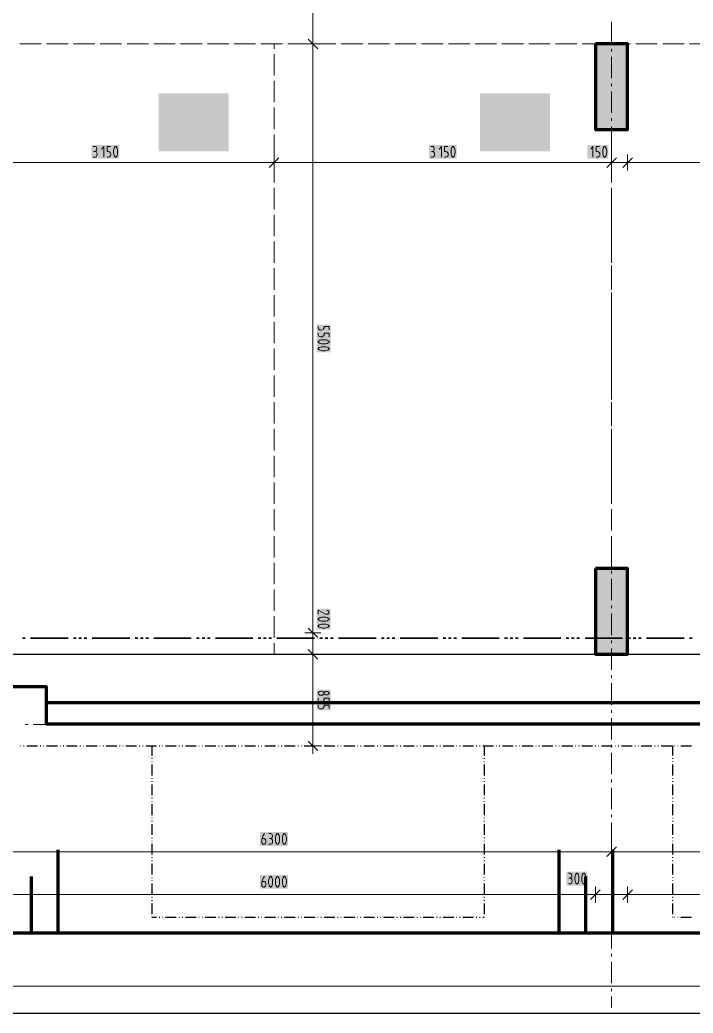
# Model space of a CAD drawing. Header units: millimetres. Extents: x 0 to 594, y 0 to 420.
# Drawn here: x 239.6 to 290.6, y 125.7 to 201 of the extents above; entities that cross this region are included whole.
import ezdxf

# ---------------------------------------------------------------- set-up
doc = ezdxf.new("R2010")
doc.units = ezdxf.units.MM
doc.header["$LTSCALE"] = 8
doc.layers.add('PDF_Cislovani stani', color=7, linetype='Continuous', true_color=0xffffff)
for name, color, linetype in [('PDF_CTU', 7, 'Continuous'), ('PDF_Dokresleni nad rovinou rezu', 7, 'Continuous'), ('PDF_Dopravni znaceni', 7, 'Continuous'), ('PDF_Koty delkove', 7, 'Continuous'), ('PDF_Obecne 0.25', 7, 'Continuous'), ('PDF_Obrubniky', 7, 'Continuous'), ('PDF_Osy hlavni', 7, 'Continuous'), ('PDF_Pozarni useky', 3, 'Continuous'), ('PDF_Rampy', 7, 'Continuous'), ('PDF_Steny vnitrni', 7, 'Continuous')]:
    doc.layers.add(name, color=color, linetype=linetype)

msp = doc.modelspace()

# ---------------------------------------------------------------- linework, layer by layer
at = {"layer": 'PDF_Cislovani stani', "lineweight": 18, "transparency": 33554559}
for points in [[(250.114, 195.458), (250.114, 191.063), (255.423, 195.458), (255.423, 191.063)], [(274.493, 195.458), (274.493, 191.063), (279.802, 195.458), (279.802, 191.063)]]:
    msp.add_solid(points, dxfattribs=at)
at = {"layer": 'PDF_CTU', "lineweight": 100}
for points in [[(135.357, 150.466), (241.574, 150.466), (241.574, 147.622), (313.574, 147.622), (313.574, 152.091)], [(241.574, 149.247), (311.949, 149.247), (311.949, 152.091)], [(242.486, 131.775), (242.486, 138.06)], [(280.492, 131.775), (280.492, 138.06)], [(284.555, 131.775), (284.555, 138.06)], [(240.454, 131.775), (240.454, 136.029)], [(282.523, 131.775), (282.523, 136.029)], [(166.659, 131.775), (311.683, 131.775)]]:
    msp.add_lwpolyline(points, dxfattribs=at)
at = {"layer": 'PDF_Dokresleni nad rovinou rezu', "lineweight": 25}
for points in [[(239.622, 145.956), (239.663, 145.956)], [(239.866, 145.956), (239.907, 145.956)], [(240.11, 145.956), (240.923, 145.956)], [(241.126, 145.956), (241.166, 145.956)], [(241.369, 145.956), (241.41, 145.956)], [(241.613, 145.956), (242.426, 145.956)], [(242.629, 145.956), (242.67, 145.956)], [(242.873, 145.956), (242.913, 145.956)], [(243.117, 145.956), (243.929, 145.956)], [(244.132, 145.956), (244.173, 145.956)], [(244.376, 145.956), (244.417, 145.956)], [(244.62, 145.956), (245.433, 145.956)], [(245.636, 145.956), (245.676, 145.956)], [(245.88, 145.956), (245.92, 145.956)], [(246.123, 145.956), (246.936, 145.956)], [(247.139, 145.956), (247.18, 145.956)], [(247.383, 145.956), (247.424, 145.956)], [(247.627, 145.956), (248.439, 145.956)], [(248.643, 145.956), (248.683, 145.956)], [(248.886, 145.956), (248.927, 145.956)], [(249.13, 145.956), (249.943, 145.956)], [(249.598, 145.956), (249.598, 145.216)], [(250.146, 145.956), (250.187, 145.956)], [(250.39, 145.956), (250.43, 145.956)], [(250.634, 145.956), (251.446, 145.956)], [(251.649, 145.956), (251.69, 145.956)], [(251.893, 145.956), (251.934, 145.956)], [(252.137, 145.956), (252.95, 145.956)], [(253.153, 145.956), (253.193, 145.956)], [(253.397, 145.956), (253.437, 145.956)], [(253.64, 145.956), (254.453, 145.956)], [(254.656, 145.956), (254.697, 145.956)], [(254.9, 145.956), (254.941, 145.956)], [(255.144, 145.956), (255.956, 145.956)], [(256.159, 145.956), (256.2, 145.956)], [(256.403, 145.956), (256.444, 145.956)], [(256.647, 145.956), (257.46, 145.956)], [(257.663, 145.956), (257.703, 145.956)], [(257.907, 145.956), (257.947, 145.956)], [(258.15, 145.956), (258.963, 145.956)], [(259.166, 145.956), (259.207, 145.956)], [(259.41, 145.956), (259.451, 145.956)], [(259.654, 145.956), (260.466, 145.956)], [(260.67, 145.956), (260.71, 145.956)], [(260.913, 145.956), (260.954, 145.956)], [(261.157, 145.956), (261.97, 145.956)], [(262.173, 145.956), (262.214, 145.956)], [(262.417, 145.956), (262.457, 145.956)], [(262.661, 145.956), (263.473, 145.956)], [(263.676, 145.956), (263.717, 145.956)], [(263.92, 145.956), (263.961, 145.956)], [(264.164, 145.956), (264.977, 145.956)], [(265.18, 145.956), (265.22, 145.956)], [(265.424, 145.956), (265.464, 145.956)], [(265.667, 145.956), (266.48, 145.956)], [(266.683, 145.956), (266.724, 145.956)], [(266.927, 145.956), (266.968, 145.956)], [(267.171, 145.956), (267.983, 145.956)], [(268.187, 145.956), (268.227, 145.956)], [(268.43, 145.956), (268.471, 145.956)], [(268.674, 145.956), (269.487, 145.956)], [(269.69, 145.956), (269.731, 145.956)], [(269.934, 145.956), (269.974, 145.956)], [(270.177, 145.956), (270.99, 145.956)], [(271.193, 145.956), (271.234, 145.956)], [(271.437, 145.956), (271.478, 145.956)], [(271.681, 145.956), (272.494, 145.956)], [(272.697, 145.956), (272.737, 145.956)], [(272.94, 145.956), (272.981, 145.956)], [(273.184, 145.956), (273.997, 145.956)], [(274.2, 145.956), (274.241, 145.956)], [(274.444, 145.956), (274.484, 145.956)], [(274.688, 145.956), (275.5, 145.956)], [(274.79, 145.956), (274.79, 145.216)], [(275.703, 145.956), (275.744, 145.956)], [(275.947, 145.956), (275.988, 145.956)], [(276.191, 145.956), (277.004, 145.956)], [(277.207, 145.956), (277.247, 145.956)], [(277.451, 145.956), (277.491, 145.956)], [(277.694, 145.956), (278.507, 145.956)], [(278.71, 145.956), (278.751, 145.956)], [(278.954, 145.956), (278.995, 145.956)], [(279.198, 145.956), (280.01, 145.956)], [(280.214, 145.956), (280.254, 145.956)], [(280.457, 145.956), (280.498, 145.956)], [(280.701, 145.956), (281.514, 145.956)], [(281.717, 145.956), (281.758, 145.956)], [(281.961, 145.956), (282.001, 145.956)], [(282.205, 145.956), (283.017, 145.956)], [(283.22, 145.956), (283.261, 145.956)], [(283.464, 145.956), (283.505, 145.956)], [(283.708, 145.956), (284.521, 145.956)], [(284.724, 145.956), (284.764, 145.956)], [(284.968, 145.956), (285.008, 145.956)], [(285.211, 145.956), (286.024, 145.956)], [(286.227, 145.956), (286.268, 145.956)], [(286.471, 145.956), (286.512, 145.956)], [(286.715, 145.956), (287.527, 145.956)], [(287.73, 145.956), (287.771, 145.956)], [(287.974, 145.956), (288.015, 145.956)], [(288.218, 145.956), (289.031, 145.956)], [(289.092, 145.956), (289.092, 145.216)], [(289.234, 145.956), (289.274, 145.956)], [(289.478, 145.956), (289.518, 145.956)], [(289.721, 145.956), (290.534, 145.956)], [(249.598, 145.013), (249.598, 144.972)], [(249.598, 144.769), (249.598, 144.729)], [(274.79, 145.013), (274.79, 144.972)], [(274.79, 144.769), (274.79, 144.729)], [(289.092, 145.013), (289.092, 144.972)], [(289.092, 144.769), (289.092, 144.729)], [(249.598, 144.526), (249.598, 143.713)], [(274.79, 144.526), (274.79, 143.713)], [(289.092, 144.526), (289.092, 143.713)], [(249.598, 143.51), (249.598, 143.469)], [(249.598, 143.266), (249.598, 143.225)], [(274.79, 143.51), (274.79, 143.469)], [(274.79, 143.266), (274.79, 143.225)], [(289.092, 143.51), (289.092, 143.469)], [(289.092, 143.266), (289.092, 143.225)], [(249.598, 143.022), (249.598, 142.21)], [(274.79, 143.022), (274.79, 142.21)], [(289.092, 143.022), (289.092, 142.21)], [(249.598, 142.006), (249.598, 141.966)], [(249.598, 141.763), (249.598, 141.722)], [(274.79, 142.006), (274.79, 141.966)], [(274.79, 141.763), (274.79, 141.722)], [(289.092, 142.006), (289.092, 141.966)], [(289.092, 141.763), (289.092, 141.722)], [(249.598, 141.519), (249.598, 140.706)], [(274.79, 141.519), (274.79, 140.706)], [(289.092, 141.519), (289.092, 140.706)], [(249.598, 140.503), (249.598, 140.462)], [(249.598, 140.259), (249.598, 140.219)], [(274.79, 140.503), (274.79, 140.462)], [(274.79, 140.259), (274.79, 140.219)], [(289.092, 140.503), (289.092, 140.462)], [(289.092, 140.259), (289.092, 140.219)], [(249.598, 140.015), (249.598, 139.203)], [(274.79, 140.015), (274.79, 139.203)], [(289.092, 140.015), (289.092, 139.203)], [(249.598, 139), (249.598, 138.959)], [(249.598, 138.756), (249.598, 138.715)], [(274.79, 139), (274.79, 138.959)], [(274.79, 138.756), (274.79, 138.715)], [(289.092, 139), (289.092, 138.959)], [(289.092, 138.756), (289.092, 138.715)], [(249.598, 138.512), (249.598, 137.699)], [(274.79, 138.512), (274.79, 137.699)], [(289.092, 138.512), (289.092, 137.699)], [(249.598, 137.496), (249.598, 137.456)], [(249.598, 137.252), (249.598, 137.212)], [(274.79, 137.496), (274.79, 137.456)], [(274.79, 137.252), (274.79, 137.212)], [(289.092, 137.496), (289.092, 137.456)], [(289.092, 137.252), (289.092, 137.212)], [(249.598, 137.009), (249.598, 136.196)], [(274.79, 137.009), (274.79, 136.196)], [(289.092, 137.009), (289.092, 136.196)], [(249.598, 135.993), (249.598, 135.952)], [(249.598, 135.749), (249.598, 135.708)], [(274.79, 135.993), (274.79, 135.952)], [(274.79, 135.749), (274.79, 135.708)], [(289.092, 135.993), (289.092, 135.952)], [(289.092, 135.749), (289.092, 135.708)], [(249.598, 135.505), (249.598, 134.693)], [(274.79, 135.505), (274.79, 134.693)], [(289.092, 135.505), (289.092, 134.693)], [(249.598, 134.489), (249.598, 134.449)], [(249.598, 134.246), (249.598, 134.205)], [(274.79, 134.489), (274.79, 134.449)], [(274.79, 134.246), (274.79, 134.205)], [(289.092, 134.489), (289.092, 134.449)], [(289.092, 134.246), (289.092, 134.205)], [(249.598, 134.002), (249.598, 133.189)], [(274.79, 134.002), (274.79, 133.189)], [(289.092, 134.002), (289.092, 133.189)], [(249.598, 132.986), (249.598, 132.953), (249.943, 132.953)], [(250.146, 132.953), (250.187, 132.953)], [(250.39, 132.953), (250.43, 132.953)], [(250.634, 132.953), (251.446, 132.953)], [(251.649, 132.953), (251.69, 132.953)], [(251.893, 132.953), (251.934, 132.953)], [(252.137, 132.953), (252.95, 132.953)], [(253.153, 132.953), (253.193, 132.953)], [(253.397, 132.953), (253.437, 132.953)], [(253.64, 132.953), (254.453, 132.953)], [(254.656, 132.953), (254.697, 132.953)], [(254.9, 132.953), (254.941, 132.953)], [(255.144, 132.953), (255.956, 132.953)], [(256.159, 132.953), (256.2, 132.953)], [(256.403, 132.953), (256.444, 132.953)], [(256.647, 132.953), (257.46, 132.953)], [(257.663, 132.953), (257.703, 132.953)], [(257.907, 132.953), (257.947, 132.953)], [(258.15, 132.953), (258.963, 132.953)], [(259.166, 132.953), (259.207, 132.953)], [(259.41, 132.953), (259.451, 132.953)], [(259.654, 132.953), (260.466, 132.953)], [(260.67, 132.953), (260.71, 132.953)], [(260.913, 132.953), (260.954, 132.953)], [(261.157, 132.953), (261.97, 132.953)], [(262.173, 132.953), (262.214, 132.953)], [(262.417, 132.953), (262.457, 132.953)], [(262.661, 132.953), (263.473, 132.953)], [(263.676, 132.953), (263.717, 132.953)], [(263.92, 132.953), (263.961, 132.953)], [(264.164, 132.953), (264.977, 132.953)], [(265.18, 132.953), (265.22, 132.953)], [(265.424, 132.953), (265.464, 132.953)], [(265.667, 132.953), (266.48, 132.953)], [(266.683, 132.953), (266.724, 132.953)], [(266.927, 132.953), (266.968, 132.953)], [(267.171, 132.953), (267.983, 132.953)], [(268.187, 132.953), (268.227, 132.953)], [(268.43, 132.953), (268.471, 132.953)], [(268.674, 132.953), (269.487, 132.953)], [(269.69, 132.953), (269.731, 132.953)], [(269.934, 132.953), (269.974, 132.953)], [(270.177, 132.953), (270.99, 132.953)], [(271.193, 132.953), (271.234, 132.953)], [(271.437, 132.953), (271.478, 132.953)], [(271.681, 132.953), (272.494, 132.953)], [(272.697, 132.953), (272.737, 132.953)], [(272.94, 132.953), (272.981, 132.953)], [(273.184, 132.953), (273.997, 132.953)], [(274.2, 132.953), (274.241, 132.953)], [(274.444, 132.953), (274.484, 132.953)], [(274.688, 132.953), (274.79, 132.953), (274.79, 132.986)], [(289.092, 132.986), (289.092, 132.953)], [(289.234, 132.953), (289.274, 132.953)], [(289.478, 132.953), (289.518, 132.953)], [(289.721, 132.953), (290.534, 132.953)]]:
    msp.add_lwpolyline(points, dxfattribs=at)
at = {"layer": 'PDF_Dokresleni nad rovinou rezu', "lineweight": 25, "transparency": 33554559}
for points in [[(249.598, 146.006), (249.649, 145.956), (249.547, 145.956), (249.598, 145.905)], [(274.79, 146.006), (274.84, 145.956), (274.739, 145.956), (274.79, 145.905)], [(289.092, 146.006), (289.143, 145.956), (289.041, 145.956), (289.092, 145.905)], [(249.598, 133.004), (249.649, 132.953), (249.547, 132.953), (249.598, 132.903)], [(249.547, 132.953), (249.598, 133.004), (249.598, 132.903), (249.649, 132.953)], [(274.739, 132.953), (274.79, 133.004), (274.79, 132.903), (274.84, 132.953)], [(274.79, 133.004), (274.84, 132.953), (274.739, 132.953), (274.79, 132.903)], [(289.092, 133.004), (289.143, 132.953), (289.041, 132.953), (289.092, 132.903)], [(289.041, 132.953), (289.092, 133.004), (289.092, 132.903), (289.143, 132.953)]]:
    msp.add_solid(points, dxfattribs=at)
at = {"layer": 'PDF_Dopravni znaceni', "lineweight": 18}
for points in [[(239.582, 199.224), (241.207, 199.224)], [(241.613, 199.224), (243.239, 199.224)], [(243.645, 199.224), (245.27, 199.224)], [(245.676, 199.224), (247.302, 199.224)], [(247.708, 199.224), (249.333, 199.224)], [(249.74, 199.224), (251.365, 199.224)], [(251.771, 199.224), (253.397, 199.224)], [(253.803, 199.224), (255.428, 199.224)], [(255.834, 199.224), (257.46, 199.224)], [(257.866, 199.224), (259.491, 199.224)], [(258.862, 199.224), (258.862, 198.85)], [(259.898, 199.224), (261.523, 199.224)], [(261.929, 199.224), (263.554, 199.224)], [(263.961, 199.224), (265.586, 199.224)], [(265.992, 199.224), (267.618, 199.224)], [(268.024, 199.224), (269.649, 199.224)], [(270.056, 199.224), (271.681, 199.224)], [(272.087, 199.224), (273.712, 199.224)], [(274.119, 199.224), (275.744, 199.224)], [(276.15, 199.224), (277.776, 199.224)], [(278.182, 199.224), (279.807, 199.224)], [(280.214, 199.224), (281.839, 199.224)], [(282.245, 199.224), (283.87, 199.224)], [(284.277, 199.224), (285.902, 199.224)], [(286.308, 199.224), (287.934, 199.224)], [(288.34, 199.224), (289.965, 199.224)], [(290.372, 199.224), (291.997, 199.224)], [(258.862, 198.444), (258.862, 196.819)], [(258.862, 196.412), (258.862, 194.787)], [(258.862, 194.381), (258.862, 192.756)], [(258.862, 192.349), (258.862, 190.724)], [(284.46, 192.349), (284.46, 190.724)], [(258.862, 190.318), (258.862, 188.692)], [(284.46, 190.318), (284.46, 188.692)], [(258.862, 188.286), (258.862, 186.661)], [(284.46, 188.286), (284.46, 186.661)], [(258.862, 186.255), (258.862, 184.629)], [(284.46, 186.255), (284.46, 184.629)], [(258.862, 184.223), (258.862, 182.598)], [(284.46, 184.223), (284.46, 182.598)], [(258.862, 182.191), (258.862, 180.566)], [(284.46, 182.191), (284.46, 180.566)], [(258.862, 180.16), (258.862, 178.534)], [(284.46, 180.16), (284.46, 178.534)], [(258.862, 178.128), (258.862, 176.503)], [(284.46, 178.128), (284.46, 176.503)], [(258.862, 176.097), (258.862, 174.471)], [(284.46, 176.097), (284.46, 174.471)], [(258.862, 174.065), (258.862, 172.44)], [(284.46, 174.065), (284.46, 172.44)], [(258.862, 172.033), (258.862, 170.408)], [(284.46, 172.033), (284.46, 170.408)], [(258.862, 170.002), (258.862, 168.376)], [(284.46, 170.002), (284.46, 168.376)], [(258.862, 167.97), (258.862, 166.345)], [(284.46, 167.97), (284.46, 166.345)], [(258.862, 165.939), (258.862, 164.313)], [(284.46, 165.939), (284.46, 164.313)], [(258.862, 163.907), (258.862, 162.282)], [(284.46, 163.907), (284.46, 162.282)], [(258.862, 161.875), (258.862, 160.25)], [(284.46, 161.875), (284.46, 160.25)], [(258.862, 159.844), (258.862, 158.218)], [(284.46, 159.844), (284.46, 159.405)], [(258.862, 157.812), (258.862, 156.187)], [(258.862, 155.781), (258.862, 154.155)], [(258.862, 153.749), (258.862, 152.904)]]:
    msp.add_lwpolyline(points, dxfattribs=at)
at = {"layer": 'PDF_Dopravni znaceni', "lineweight": 18, "transparency": 33554559}
for points in [[(258.862, 199.261), (258.898, 199.224), (258.825, 199.224), (258.862, 199.188)], [(284.46, 192.76), (284.497, 192.723), (284.423, 192.723), (284.46, 192.686)], [(284.46, 159.441), (284.497, 159.405), (284.423, 159.405), (284.46, 159.368)], [(258.862, 152.94), (258.898, 152.904), (258.825, 152.904), (258.862, 152.867)]]:
    msp.add_solid(points, dxfattribs=at)
at = {"layer": 'PDF_Koty delkove', "lineweight": 18}
for points in [[(261.812, 145.956), (261.812, 152.904), (261.812, 154.529), (261.812, 199.208), (261.812, 247.965), (261.812, 293.084), (261.812, 294.709), (261.812, 298.643), (261.812, 299.284), (261.812, 301.413), (261.812, 302.023)], [(261.202, 199.208), (261.812, 199.208), (262.421, 199.208)], [(261.446, 199.573), (262.178, 198.842)], [(245.153, 191.434), (245.283, 191.434), (245.327, 191.421), (245.37, 191.393), (245.392, 191.352), (245.413, 191.272), (245.413, 191.217), (245.392, 191.136), (245.348, 191.082), (245.283, 191.055), (245.197, 191.055)], [(245.955, 190.621), (245.955, 191.434), (245.782, 191.217)], [(246.453, 191.434), (246.193, 191.434), (246.193, 191.055), (246.302, 191.055), (246.377, 191.027), (246.421, 190.987), (246.464, 190.919), (246.475, 190.866), (246.475, 190.811), (246.464, 190.757), (246.442, 190.703), (246.41, 190.662), (246.367, 190.635), (246.302, 190.621), (246.193, 190.621)], [(246.995, 190.947), (246.995, 191.109), (246.984, 191.19), (246.962, 191.285), (246.93, 191.366), (246.887, 191.421), (246.865, 191.434), (246.822, 191.434), (246.8, 191.421), (246.757, 191.366), (246.724, 191.285), (246.702, 191.19), (246.691, 191.109), (246.691, 190.947), (246.702, 190.866), (246.724, 190.77), (246.757, 190.689), (246.8, 190.635), (246.822, 190.621), (246.865, 190.621), (246.887, 190.635), (246.93, 190.689), (246.962, 190.77), (246.984, 190.866), (246.995, 190.947)], [(270.751, 191.434), (270.881, 191.434), (270.925, 191.421), (270.968, 191.393), (270.99, 191.352), (271.011, 191.272), (271.011, 191.217), (270.99, 191.136), (270.946, 191.082), (270.881, 191.055), (270.795, 191.055)], [(271.553, 190.621), (271.553, 191.434), (271.38, 191.217)], [(272.051, 191.434), (271.791, 191.434), (271.791, 191.055), (271.9, 191.055), (271.975, 191.027), (272.019, 190.987), (272.062, 190.919), (272.073, 190.866), (272.073, 190.811), (272.062, 190.757), (272.04, 190.703), (272.008, 190.662), (271.965, 190.635), (271.9, 190.621), (271.791, 190.621)], [(283.054, 190.621), (283.054, 191.434), (282.881, 191.217)], [(283.553, 191.434), (283.293, 191.434), (283.293, 191.055), (283.401, 191.055), (283.477, 191.027), (283.52, 190.987), (283.563, 190.919), (283.574, 190.866), (283.574, 190.811), (283.563, 190.757), (283.542, 190.703), (283.509, 190.662), (283.466, 190.635), (283.401, 190.621), (283.293, 190.621)], [(284.094, 190.947), (284.094, 191.109), (284.083, 191.19), (284.062, 191.285), (284.029, 191.366), (283.987, 191.421), (283.964, 191.434), (283.922, 191.434), (283.899, 191.421), (283.857, 191.366), (283.824, 191.285)], [(245.153, 190.621), (245.305, 190.621), (245.358, 190.649), (245.402, 190.689), (245.424, 190.757), (245.435, 190.811), (245.435, 190.866), (245.424, 190.933), (245.402, 190.987), (245.358, 191.027), (245.283, 191.055)], [(258.862, 189.605), (258.862, 190.215), (258.862, 190.824)], [(270.751, 190.621), (270.903, 190.621), (270.957, 190.649), (271, 190.689), (271.022, 190.757), (271.033, 190.811), (271.033, 190.866), (271.022, 190.933), (271, 190.987), (270.957, 191.027), (270.881, 191.055)], [(283.824, 191.285), (283.802, 191.19), (283.791, 191.109), (283.791, 190.947), (283.802, 190.866), (283.824, 190.77), (283.857, 190.689), (283.899, 190.635), (283.922, 190.621), (283.964, 190.621), (283.987, 190.635), (284.029, 190.689), (284.062, 190.77), (284.083, 190.866), (284.094, 190.947)], [(284.46, 189.605), (284.46, 190.215), (284.46, 190.824)], [(285.679, 189.605), (285.679, 190.215), (285.679, 190.824)], [(89.02, 190.215), (109.336, 190.215), (130.871, 190.215), (156.469, 190.215), (181.052, 190.215), (183.083, 190.215), (207.666, 190.215), (233.264, 190.215), (258.862, 190.215), (284.46, 190.215), (285.679, 190.215), (305.182, 190.215), (314.934, 190.215), (334.437, 190.215), (336.863, 190.215), (338.895, 190.215), (385.633, 190.215)], [(258.496, 189.849), (259.228, 190.58)], [(284.094, 189.849), (284.826, 190.58)], [(285.313, 189.849), (286.045, 190.58)], [(263.031, 177.518), (263.031, 177.778), (262.652, 177.778), (262.652, 177.669), (262.624, 177.594), (262.584, 177.55), (262.516, 177.508), (262.463, 177.496), (262.408, 177.496), (262.354, 177.508), (262.3, 177.529), (262.26, 177.561), (262.232, 177.604), (262.218, 177.669), (262.218, 177.778)], [(263.031, 176.998), (263.031, 177.258), (262.652, 177.258), (262.652, 177.149), (262.624, 177.074), (262.584, 177.03), (262.516, 176.987), (262.463, 176.976), (262.408, 176.976), (262.354, 176.987), (262.3, 177.009), (262.26, 177.041), (262.232, 177.084), (262.218, 177.149), (262.218, 177.258)], [(262.544, 176.456), (262.707, 176.456), (262.787, 176.467), (262.882, 176.489), (262.963, 176.521), (263.018, 176.564), (263.031, 176.586), (263.031, 176.629), (263.018, 176.651), (262.963, 176.694), (262.882, 176.727), (262.787, 176.749), (262.707, 176.76), (262.544, 176.76), (262.463, 176.749), (262.368, 176.727), (262.286, 176.694), (262.232, 176.651), (262.218, 176.629), (262.218, 176.586), (262.232, 176.564), (262.286, 176.521), (262.368, 176.489), (262.463, 176.467), (262.544, 176.456)], [(262.218, 155.935), (262.218, 156.238), (262.76, 155.956), (262.815, 155.935), (262.896, 155.935), (262.95, 155.956), (262.99, 155.989), (263.018, 156.021), (263.031, 156.065), (263.031, 156.108), (263.018, 156.151), (262.99, 156.184), (262.95, 156.216)], [(262.95, 156.216), (262.869, 156.238)], [(261.202, 154.529), (261.812, 154.529), (262.421, 154.529)], [(261.446, 154.895), (262.178, 154.163)], [(261.446, 153.269), (262.178, 152.538)], [(261.202, 152.904), (261.812, 152.904), (262.421, 152.904)], [(262.463, 149.798), (262.53, 149.809), (262.598, 149.841), (262.638, 149.884), (262.652, 149.906), (262.652, 149.993), (262.638, 150.014), (262.598, 150.058), (262.53, 150.09), (262.463, 150.101), (262.408, 150.101), (262.341, 150.09), (262.273, 150.058), (262.232, 150.014), (262.218, 149.971), (262.218, 149.928), (262.232, 149.884), (262.273, 149.841), (262.341, 149.809), (262.408, 149.798)], [(262.652, 149.993), (262.666, 150.014), (262.707, 150.047), (262.76, 150.068), (262.815, 150.079), (262.869, 150.079), (262.923, 150.068), (262.977, 150.047), (263.018, 150.003), (263.031, 149.971), (263.031, 149.928), (263.018, 149.895), (262.977, 149.852), (262.923, 149.83), (262.869, 149.819), (262.815, 149.819), (262.76, 149.83), (262.707, 149.852), (262.666, 149.884), (262.652, 149.906)], [(262.232, 149.386), (262.218, 149.451), (262.218, 149.559)], [(263.031, 149.299), (263.031, 149.559), (262.652, 149.559), (262.652, 149.451), (262.624, 149.375), (262.584, 149.332), (262.516, 149.289), (262.463, 149.278), (262.408, 149.278), (262.354, 149.289), (262.3, 149.31), (262.26, 149.343), (262.232, 149.386)], [(262.408, 149.798), (262.463, 149.798)], [(263.031, 148.779), (263.031, 149.039), (262.652, 149.039), (262.652, 148.931), (262.624, 148.855), (262.584, 148.812), (262.516, 148.769), (262.463, 148.758), (262.408, 148.758), (262.354, 148.769), (262.3, 148.79), (262.26, 148.823), (262.232, 148.866), (262.218, 148.931), (262.218, 149.039)], [(261.446, 146.321), (262.178, 145.59)], [(261.202, 145.956), (261.812, 145.956), (262.421, 145.956)], [(261.812, 145.956), (261.812, 145.346)], [(258.104, 138.482), (258.061, 138.482), (258.017, 138.496), (257.985, 138.524), (257.963, 138.551), (257.941, 138.591), (257.93, 138.646), (257.93, 138.835), (257.974, 139.024), (258.039, 139.16), (258.147, 139.295)], [(257.952, 138.916), (258.104, 138.916), (258.147, 138.903), (258.18, 138.876), (258.201, 138.848), (258.223, 138.808), (258.234, 138.754), (258.234, 138.646), (258.223, 138.591), (258.201, 138.551), (258.18, 138.524), (258.147, 138.496), (258.104, 138.482)], [(258.472, 139.295), (258.602, 139.295), (258.646, 139.282), (258.689, 139.254), (258.711, 139.214), (258.732, 139.133), (258.732, 139.079), (258.711, 138.998), (258.667, 138.943), (258.602, 138.916), (258.516, 138.916)], [(258.472, 138.482), (258.624, 138.482), (258.678, 138.51), (258.721, 138.551), (258.743, 138.618), (258.754, 138.673), (258.754, 138.727), (258.743, 138.795), (258.721, 138.848), (258.678, 138.889), (258.602, 138.916)], [(259.274, 138.808), (259.274, 138.971), (259.263, 139.051), (259.241, 139.146), (259.209, 139.228), (259.166, 139.282), (259.144, 139.295), (259.101, 139.295), (259.079, 139.282), (259.036, 139.228), (259.003, 139.146), (258.981, 139.051), (258.97, 138.971), (258.97, 138.808), (258.981, 138.727), (259.003, 138.632), (259.036, 138.551), (259.079, 138.496), (259.101, 138.482), (259.144, 138.482), (259.166, 138.496)], [(259.166, 138.496), (259.209, 138.551), (259.241, 138.632), (259.263, 138.727), (259.274, 138.808)], [(284.094, 137.548), (284.826, 138.279)], [(284.46, 137.304), (284.46, 137.914), (284.46, 138.523)], [(75.734, 137.914), (78.7, 137.914), (130.871, 137.914), (182.068, 137.914), (233.264, 137.914), (284.46, 137.914), (334.437, 137.914), (385.633, 137.914), (451.416, 137.914)], [(258.234, 135.503), (258.234, 135.395), (258.223, 135.341), (258.201, 135.3), (258.18, 135.273), (258.147, 135.246), (258.104, 135.232), (258.061, 135.232), (258.017, 135.246), (257.985, 135.273), (257.963, 135.3), (257.941, 135.341), (257.93, 135.395), (257.93, 135.585), (257.974, 135.774), (258.039, 135.91), (258.147, 136.045)], [(257.952, 135.666), (258.104, 135.666), (258.147, 135.652), (258.18, 135.625), (258.201, 135.598), (258.223, 135.558), (258.234, 135.503)], [(259.003, 135.896), (258.981, 135.801), (258.97, 135.72), (258.97, 135.558), (258.981, 135.477), (259.003, 135.381), (259.036, 135.3), (259.079, 135.246), (259.101, 135.232), (259.144, 135.232), (259.166, 135.246), (259.209, 135.3), (259.241, 135.381), (259.263, 135.477), (259.274, 135.558)], [(259.274, 135.558), (259.274, 135.72), (259.263, 135.801), (259.241, 135.896), (259.209, 135.977), (259.166, 136.032), (259.144, 136.045), (259.101, 136.045), (259.079, 136.032), (259.036, 135.977), (259.003, 135.896)], [(281.188, 136.288), (281.318, 136.288), (281.362, 136.275), (281.405, 136.248), (281.427, 136.207), (281.448, 136.127), (281.448, 136.072), (281.427, 135.991), (281.383, 135.936), (281.318, 135.91), (281.232, 135.91)], [(281.394, 135.503), (281.437, 135.544), (281.459, 135.611), (281.47, 135.666), (281.47, 135.72), (281.459, 135.788), (281.437, 135.841), (281.394, 135.882), (281.318, 135.91)], [(282.51, 135.802), (282.51, 135.964), (282.499, 136.045), (282.477, 136.14), (282.445, 136.221), (282.402, 136.275), (282.38, 136.288), (282.337, 136.288), (282.315, 136.275), (282.272, 136.221), (282.239, 136.14), (282.217, 136.045), (282.206, 135.964), (282.206, 135.802), (282.217, 135.72), (282.239, 135.625), (282.272, 135.544), (282.315, 135.49), (282.337, 135.476)], [(282.337, 135.476), (282.38, 135.476), (282.402, 135.49), (282.445, 135.544), (282.477, 135.625), (282.499, 135.72), (282.51, 135.802)], [(281.188, 135.476), (281.34, 135.476), (281.394, 135.503)], [(282.875, 134.297), (283.607, 135.029)], [(283.241, 134.054), (283.241, 134.663), (283.241, 135.273)], [(285.313, 134.297), (286.045, 135.029)], [(285.679, 134.054), (285.679, 134.663), (285.679, 135.273)], [(75.734, 134.663), (78.7, 134.663), (129.652, 134.663), (132.09, 134.663), (181.052, 134.663), (183.083, 134.663), (232.045, 134.663), (234.483, 134.663), (283.241, 134.663), (285.679, 134.663), (334.437, 134.663), (336.875, 134.663), (385.633, 134.663), (459.136, 134.663)]]:
    msp.add_lwpolyline(points, dxfattribs=at)
for points in [[(272.593, 190.947), (272.593, 191.109), (272.582, 191.19), (272.56, 191.285), (272.528, 191.366), (272.485, 191.421), (272.463, 191.434), (272.42, 191.434), (272.398, 191.421), (272.355, 191.366), (272.322, 191.285), (272.3, 191.19), (272.289, 191.109), (272.289, 190.947), (272.3, 190.866), (272.322, 190.77), (272.355, 190.689), (272.398, 190.635), (272.42, 190.621), (272.463, 190.621), (272.485, 190.635), (272.528, 190.689), (272.56, 190.77), (272.582, 190.866)], [(262.544, 175.936), (262.707, 175.936), (262.787, 175.947), (262.882, 175.969), (262.963, 176.001), (263.018, 176.044), (263.031, 176.066), (263.031, 176.109), (263.018, 176.131), (262.963, 176.174), (262.882, 176.207), (262.787, 176.229), (262.707, 176.24), (262.544, 176.24), (262.463, 176.229), (262.368, 176.207), (262.286, 176.174), (262.232, 176.131), (262.218, 176.109), (262.218, 176.066), (262.232, 176.044), (262.286, 176.001), (262.368, 175.969), (262.463, 175.947)], [(262.544, 155.415), (262.707, 155.415), (262.787, 155.426), (262.882, 155.447), (262.963, 155.48), (263.018, 155.522), (263.031, 155.545), (263.031, 155.587), (263.018, 155.61), (262.963, 155.652), (262.882, 155.685), (262.787, 155.707), (262.707, 155.718), (262.544, 155.718), (262.463, 155.707), (262.368, 155.685), (262.286, 155.652), (262.232, 155.61), (262.218, 155.587), (262.218, 155.545), (262.232, 155.522), (262.286, 155.48), (262.368, 155.447), (262.463, 155.426)], [(262.544, 154.894), (262.707, 154.894), (262.787, 154.905), (262.882, 154.927), (262.963, 154.959), (263.018, 155.002), (263.031, 155.024), (263.031, 155.067), (263.018, 155.089), (262.963, 155.132), (262.882, 155.165), (262.787, 155.187), (262.707, 155.198), (262.544, 155.198), (262.463, 155.187), (262.368, 155.165), (262.286, 155.132), (262.232, 155.089), (262.218, 155.067), (262.218, 155.024), (262.232, 155.002), (262.286, 154.959), (262.368, 154.927), (262.463, 154.905)], [(259.794, 138.808), (259.794, 138.971), (259.783, 139.051), (259.761, 139.146), (259.729, 139.228), (259.686, 139.282), (259.664, 139.295), (259.621, 139.295), (259.599, 139.282), (259.556, 139.228), (259.523, 139.146), (259.501, 139.051), (259.49, 138.971), (259.49, 138.808), (259.501, 138.727), (259.523, 138.632), (259.556, 138.551), (259.599, 138.496), (259.621, 138.482), (259.664, 138.482), (259.686, 138.496), (259.729, 138.551), (259.761, 138.632), (259.783, 138.727)], [(258.754, 135.558), (258.754, 135.72), (258.743, 135.801), (258.721, 135.896), (258.689, 135.977), (258.646, 136.032), (258.624, 136.045), (258.581, 136.045), (258.559, 136.032), (258.516, 135.977), (258.483, 135.896), (258.461, 135.801), (258.45, 135.72), (258.45, 135.558), (258.461, 135.477), (258.483, 135.381), (258.516, 135.3), (258.559, 135.246), (258.581, 135.232), (258.624, 135.232), (258.646, 135.246), (258.689, 135.3), (258.721, 135.381), (258.743, 135.477)], [(259.794, 135.558), (259.794, 135.72), (259.783, 135.801), (259.761, 135.896), (259.729, 135.977), (259.686, 136.032), (259.664, 136.045), (259.621, 136.045), (259.599, 136.032), (259.556, 135.977), (259.523, 135.896), (259.501, 135.801), (259.49, 135.72), (259.49, 135.558), (259.501, 135.477), (259.523, 135.381), (259.556, 135.3), (259.599, 135.246), (259.621, 135.232), (259.664, 135.232), (259.686, 135.246), (259.729, 135.3), (259.761, 135.381), (259.783, 135.477)], [(281.99, 135.802), (281.99, 135.964), (281.979, 136.045), (281.957, 136.14), (281.925, 136.221), (281.882, 136.275), (281.86, 136.288), (281.817, 136.288), (281.795, 136.275), (281.752, 136.221), (281.719, 136.14), (281.697, 136.045), (281.686, 135.964), (281.686, 135.802), (281.697, 135.72), (281.719, 135.625), (281.752, 135.544), (281.795, 135.49), (281.817, 135.476), (281.86, 135.476), (281.882, 135.49), (281.925, 135.544), (281.957, 135.625), (281.979, 135.72)]]:
    msp.add_lwpolyline(points, close=True, dxfattribs=at)
at = {"layer": 'PDF_Koty delkove', "color": 7, "lineweight": 18, "true_color": 0xffffff, "transparency": 33554559}
for points in [[(245.009, 190.499), (247.116, 190.499), (245.009, 191.555), (247.116, 191.555)], [(270.607, 190.499), (272.715, 190.499), (270.607, 191.555), (272.715, 191.555)], [(282.629, 190.499), (284.216, 190.499), (282.629, 191.555), (284.216, 191.555)], [(262.096, 177.922), (262.096, 175.815), (263.153, 177.922), (263.153, 175.815)], [(262.096, 156.36), (262.096, 154.773), (263.153, 156.36), (263.153, 154.773)], [(262.096, 150.223), (262.096, 148.636), (263.153, 150.223), (263.153, 148.636)], [(257.808, 138.361), (259.916, 138.361), (257.808, 139.417), (259.916, 139.417)], [(257.808, 135.11), (259.916, 135.11), (257.808, 136.166), (259.916, 136.166)], [(281.044, 135.354), (282.631, 135.354), (281.044, 136.41), (282.631, 136.41)]]:
    msp.add_solid(points, dxfattribs=at)
at = {"layer": 'PDF_Obecne 0.25', "lineweight": 25}
msp.add_lwpolyline([(78.7, 152.904), (336.875, 152.904)], dxfattribs=at)
at = {"layer": 'PDF_Obrubniky', "lineweight": 18}
msp.add_lwpolyline([(129.652, 152.904, 0.308064), (168.172, 127.711), (311.683, 127.711, 0.404795), (336.862, 152.091)], format="xyb", dxfattribs=at)
at = {"layer": 'PDF_Osy hlavni', "lineweight": 18}
for points in [[(284.46, 200.882), (284.46, 199.257)], [(284.46, 198.85), (284.46, 198.647)], [(284.46, 198.241), (284.46, 196.616)], [(284.46, 196.209), (284.46, 196.006)], [(284.46, 195.6), (284.46, 193.975)], [(284.46, 193.568), (284.46, 193.365)], [(284.46, 192.959), (284.46, 191.334)], [(284.46, 190.927), (284.46, 190.724)], [(284.46, 190.318), (284.46, 188.692)], [(284.46, 188.286), (284.46, 188.083)], [(284.46, 187.677), (284.46, 186.051)], [(284.46, 185.645), (284.46, 185.442)], [(284.46, 185.036), (284.46, 183.41)], [(284.46, 183.004), (284.46, 182.801)], [(284.46, 182.394), (284.46, 180.769)], [(284.46, 180.363), (284.46, 180.16)], [(284.46, 179.753), (284.46, 178.128)], [(284.46, 177.722), (284.46, 177.519)], [(284.46, 177.112), (284.46, 175.487)], [(284.46, 175.081), (284.46, 174.878)], [(284.46, 174.471), (284.46, 172.846)], [(284.46, 172.44), (284.46, 172.236)], [(284.46, 171.83), (284.46, 170.205)], [(284.46, 169.799), (284.46, 169.595)], [(284.46, 169.189), (284.46, 167.564)], [(284.46, 167.158), (284.46, 166.954)], [(284.46, 166.548), (284.46, 164.923)], [(284.46, 164.516), (284.46, 164.313)], [(284.46, 163.907), (284.46, 162.282)], [(284.46, 161.875), (284.46, 161.672)], [(284.46, 161.266), (284.46, 159.641)], [(284.46, 159.234), (284.46, 159.031)], [(284.46, 158.625), (284.46, 157)], [(284.46, 156.593), (284.46, 156.39)], [(284.46, 155.984), (284.46, 154.358)], [(284.46, 153.952), (284.46, 153.749)], [(284.46, 153.343), (284.46, 151.717)], [(284.46, 151.311), (284.46, 151.108)], [(284.46, 150.702), (284.46, 149.076)], [(284.46, 148.67), (284.46, 148.467)], [(284.46, 148.061), (284.46, 146.435)], [(239.988, 147.581), (240.191, 147.581)], [(240.597, 147.581), (242.223, 147.581)], [(242.629, 147.581), (242.832, 147.581)], [(243.239, 147.581), (244.864, 147.581)], [(245.27, 147.581), (245.473, 147.581)], [(245.88, 147.581), (247.505, 147.581)], [(247.911, 147.581), (248.114, 147.581)], [(248.521, 147.581), (250.146, 147.581)], [(250.552, 147.581), (250.755, 147.581)], [(251.162, 147.581), (252.787, 147.581)], [(253.193, 147.581), (253.397, 147.581)], [(253.803, 147.581), (255.428, 147.581)], [(255.834, 147.581), (256.038, 147.581)], [(256.444, 147.581), (258.069, 147.581)], [(258.476, 147.581), (258.679, 147.581)], [(259.085, 147.581), (260.71, 147.581)], [(261.117, 147.581), (261.32, 147.581)], [(261.726, 147.581), (263.351, 147.581)], [(263.758, 147.581), (263.961, 147.581)], [(264.367, 147.581), (265.992, 147.581)], [(266.399, 147.581), (266.602, 147.581)], [(267.008, 147.581), (268.633, 147.581)], [(269.04, 147.581), (269.243, 147.581)], [(269.649, 147.581), (271.275, 147.581)], [(271.681, 147.581), (271.884, 147.581)], [(272.29, 147.581), (273.916, 147.581)], [(274.322, 147.581), (274.525, 147.581)], [(274.931, 147.581), (276.557, 147.581)], [(276.963, 147.581), (277.166, 147.581)], [(277.573, 147.581), (279.198, 147.581)], [(279.604, 147.581), (279.807, 147.581)], [(280.214, 147.581), (281.839, 147.581)], [(282.245, 147.581), (282.448, 147.581)], [(282.855, 147.581), (284.48, 147.581)], [(284.886, 147.581), (285.089, 147.581)], [(285.496, 147.581), (287.121, 147.581)], [(287.527, 147.581), (287.73, 147.581)], [(288.137, 147.581), (289.762, 147.581)], [(290.168, 147.581), (290.372, 147.581)], [(284.46, 146.029), (284.46, 145.826)], [(284.46, 145.419), (284.46, 143.794)], [(284.46, 143.388), (284.46, 143.185)], [(284.46, 142.778), (284.46, 141.153)], [(284.46, 140.747), (284.46, 140.544)], [(284.46, 140.137), (284.46, 138.512)], [(284.46, 138.106), (284.46, 137.903)], [(284.46, 137.496), (284.46, 135.871)], [(284.46, 135.465), (284.46, 135.261)], [(284.46, 134.855), (284.46, 133.23)], [(284.46, 132.824), (284.46, 132.62)], [(284.46, 132.214), (284.46, 130.589)], [(284.46, 130.182), (284.46, 129.979)], [(284.46, 129.573), (284.46, 127.948)], [(284.46, 127.541), (284.46, 127.338)], [(284.46, 126.932), (284.46, 126.099)]]:
    msp.add_lwpolyline(points, dxfattribs=at)
at = {"layer": 'PDF_Osy hlavni', "lineweight": 18, "transparency": 33554559}
msp.add_solid([(284.46, 126.135), (284.497, 126.099), (284.423, 126.099), (284.46, 126.062)], dxfattribs=at)
at = {"layer": 'PDF_Pozarni useky', "lineweight": 35}
for points in [[(239.785, 154.117), (239.988, 154.117)], [(240.394, 154.117), (243.239, 154.117)], [(243.645, 154.117), (243.848, 154.117)], [(244.051, 154.117), (244.254, 154.117)], [(244.457, 154.117), (244.661, 154.117)], [(245.067, 154.117), (247.911, 154.117)], [(248.318, 154.117), (248.521, 154.117)], [(248.724, 154.117), (248.927, 154.117)], [(249.13, 154.117), (249.333, 154.117)], [(249.74, 154.117), (252.584, 154.117)], [(252.99, 154.117), (253.193, 154.117)], [(253.397, 154.117), (253.6, 154.117)], [(253.803, 154.117), (254.006, 154.117)], [(254.412, 154.117), (257.257, 154.117)], [(257.663, 154.117), (257.866, 154.117)], [(258.069, 154.117), (258.272, 154.117)], [(258.476, 154.117), (258.679, 154.117)], [(259.085, 154.117), (261.929, 154.117)], [(262.336, 154.117), (262.539, 154.117)], [(262.742, 154.117), (262.945, 154.117)], [(263.148, 154.117), (263.351, 154.117)], [(263.758, 154.117), (266.602, 154.117)], [(267.008, 154.117), (267.211, 154.117)], [(267.415, 154.117), (267.618, 154.117)], [(267.821, 154.117), (268.024, 154.117)], [(268.43, 154.117), (271.275, 154.117)], [(271.681, 154.117), (271.884, 154.117)], [(272.087, 154.117), (272.29, 154.117)], [(272.494, 154.117), (272.697, 154.117)], [(273.103, 154.117), (275.947, 154.117)], [(276.354, 154.117), (276.557, 154.117)], [(276.76, 154.117), (276.963, 154.117)], [(277.166, 154.117), (277.369, 154.117)], [(277.776, 154.117), (280.62, 154.117)], [(281.026, 154.117), (281.229, 154.117)], [(281.433, 154.117), (281.636, 154.117)], [(281.839, 154.117), (282.042, 154.117)], [(282.448, 154.117), (285.293, 154.117)], [(285.699, 154.117), (285.902, 154.117)], [(286.105, 154.117), (286.308, 154.117)], [(286.512, 154.117), (286.715, 154.117)], [(287.121, 154.117), (289.965, 154.117)], [(290.372, 154.117), (290.575, 154.117)]]:
    msp.add_lwpolyline(points, dxfattribs=at)
at = {"layer": 'PDF_Rampy', "lineweight": 25}
msp.add_lwpolyline([(127.462, 152.904, 0.313185), (168.17, 125.68), (311.683, 125.68, 0.304415), (336.875, 142.584)], format="xyb", dxfattribs=at)
at = {"layer": 'PDF_Steny vnitrni', "lineweight": 70}
for points in [[(283.241, 199.224), (283.241, 192.723), (285.679, 192.723), (285.679, 199.224)], [(283.241, 159.405), (283.241, 152.904), (285.679, 152.904), (285.679, 159.405)]]:
    msp.add_lwpolyline(points, close=True, dxfattribs=at)
at = {"layer": 'PDF_Steny vnitrni', "color": 9, "lineweight": 9, "true_color": 0xc0c0c0, "transparency": 33554559}
for points in [[(283.241, 199.224), (283.241, 192.723), (285.679, 199.224), (285.679, 192.723)], [(283.241, 159.405), (283.241, 152.904), (285.679, 159.405), (285.679, 152.904)]]:
    msp.add_solid(points, dxfattribs=at)

doc.saveas('drawing.dxf')
